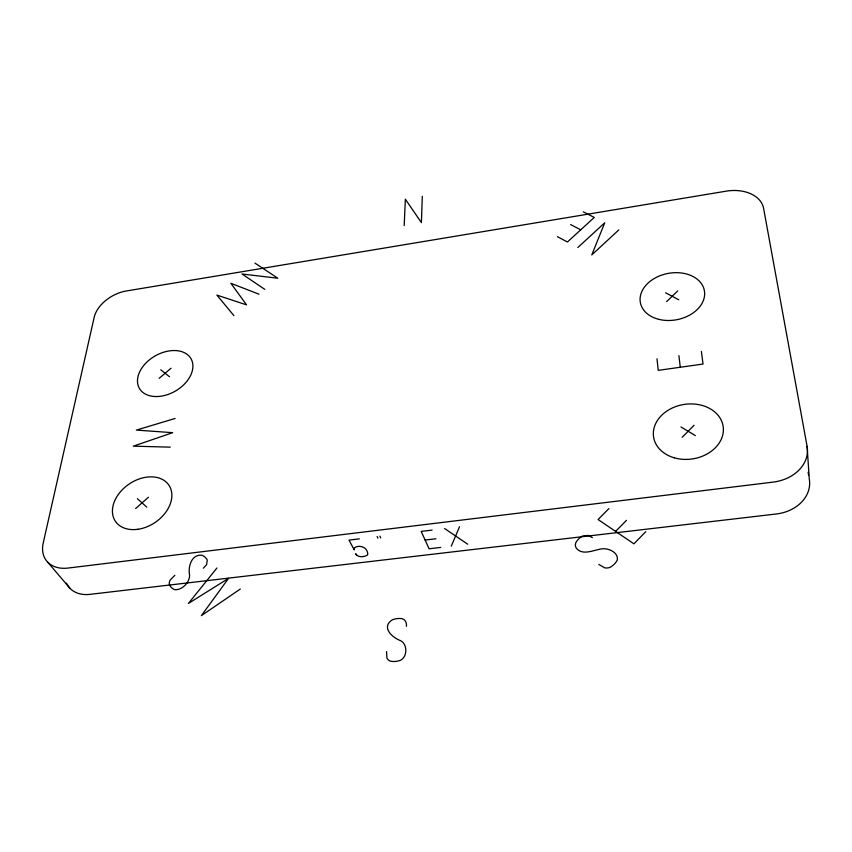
<?xml version="1.0" encoding="UTF-8"?>
<svg xmlns="http://www.w3.org/2000/svg" width="852" height="852" viewBox="0 0 852 852"><rect width="100%" height="100%" fill="white"/><g stroke="black" fill="none" stroke-linecap="round" stroke-linejoin="round"><path stroke-width="1.28" d="M406.404 626.337C406.905 623.163 405.499 619.649 402.197 618.701A17.796 14.963 -30.2 0 0 392.431 619.745C380.908 627.04 391.867 637.466 400.6 640.672C407.597 644.144 407.49 656.594 400.674 660.236A17.903 15.123 -30.9 0 1 390.706 661.248A7.817 6.624 -31.5 0 1 386.883 657.936L386.595 651.567M422.304 196.269L421.42 222.649L405.36 199.208L404.189 225.567M451.272 546.175L459.505 526.749M216.93 567.996L188.441 603.418L228.506 578.401L201.391 615.634L240.317 589.02M645.763 531.648L633.92 543.832L598.072 519.518L608.903 508.591M615.591 531.392L626.465 520.327M682.154 437.31L694.082 425.265M666.615 301.619L677.702 290.937M618.797 229.912L591.789 254.918L604.75 222.766L577.848 247.517M203.351 568.199L206.578 564.652L207.27 560.094A16.667 12.588 -35.3 0 0 201.849 555.216C191.263 554.151 187.845 567.112 189.623 575.398C189.559 582.598 182.072 590.191 174.788 589.733A16.731 12.631 -35.8 0 1 169.452 584.696A7.295 5.495 -36.2 0 1 170.187 580.084L174.852 575.281M135.638 508.537L148.461 497.238M159.175 378.331L171.039 368.234M175.065 418.481L136.341 430.1L172.679 432.678L133.317 446.16L170.251 447.151M359.342 538.858L349.022 540.115L354.24 549.923L354.325 547.868C359.501 544.258 367.638 547.282 367.798 554.237L367.191 555.227C363.804 557.24 357.808 557.655 355.603 553.757L356.903 555.44M432.092 530.093L421.186 531.414L429.099 548.784L440.75 547.41M425.127 540.062L435.947 538.773M259.061 294.206L230.903 283.311L246.547 304.867L216.898 295.101L233.906 315.634M583.279 211.839L594.27 217.43L567.443 241.989L557.378 236.654M570.638 224.566L580.744 229.816M665.604 292.79L678.778 299.776M680.972 426.99L695.349 435.585M254.95 263.108L277.805 278.231L242.021 273.993L264.759 289.35M444.637 528.549L467.727 544.226M592.374 537.612L588.178 535.407L582.48 536.025A17.775 14.867 -13.9 0 0 575.718 542.841L575.292 545.333L576.016 547.708C582.086 556.324 594.025 549.774 602.002 548.858C608.36 547.879 618.818 552.522 617.253 560.147A17.881 15.027 -13.2 0 1 610.426 567.155A7.817 6.592 -12.8 0 1 604.579 567.783L598.818 564.418M160.719 369.8L169.548 376.765M137.417 498.697L146.736 507.089M47.744 562.213L70.088 588.455M377.106 536.462L377.968 538.176M379.843 536.132L380.695 537.846M807.1 446.331L763.584 208.282A33.91 23.249 -9.3 0 0 726.309 191.146L126.277 290.99A30.235 19.564 -29.5 0 0 94.178 317.349L43.218 543.022A34.964 24.708 -36.7 0 0 68.085 568.06L773.137 482.115A39.054 30.704 -4.1 0 0 807.1 446.331L809.283 478.92A37.903 30.299 -3.1 0 1 776.374 513.98L90.056 594.345A34.027 24.548 -37.3 0 1 66.488 583.109M808.111 472.402L808.58 475.011M701.377 351.418L703.038 364.049L658.223 370.364L656.998 358.756M678.906 355.625L680.279 367.255M659.086 319.404A32.568 23.558 -10.7 0 0 704.497 291.363A32.568 23.558 -10.7 0 0 653.505 278.966A32.568 23.558 -10.7 0 0 659.086 319.404M154.553 396.5A29.777 20.278 -29.9 0 0 192.68 363.389A29.777 20.278 -29.9 0 0 148.333 360.758A29.777 20.278 -29.9 0 0 154.553 396.5M137.917 529.284A32.291 23.196 -34.1 0 0 169.729 486.535A32.291 23.196 -34.1 0 0 118.769 493.862A32.291 23.196 -34.1 0 0 137.917 529.284M674.22 457.801A35.177 27.552 -8.6 0 0 723.188 426.682A35.177 27.552 -8.6 0 0 667.691 410.515A35.177 27.552 -8.6 0 0 674.22 457.801"/></g></svg>
